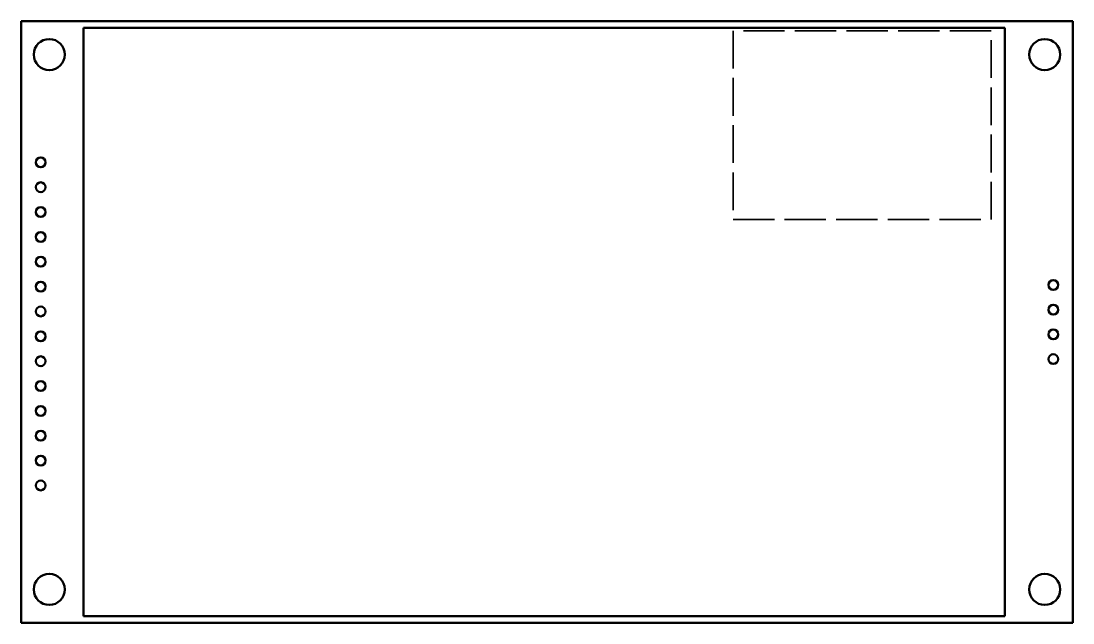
# Model space of a CAD drawing. Header units: millimetres. Extents: x 156 to 264, y 118 to 179.
import ezdxf

# ---------------------------------------------------------------- set-up
doc = ezdxf.new("R2010")
doc.units = ezdxf.units.MM
doc.linetypes.add('DASHED', pattern=[0.2068, 0.1655, -0.0413])
doc.layers.add('Oculto (ISO)', color=7, linetype='DASHED', lineweight=35)
doc.layers.add('Visible (ISO)', color=7, linetype='Continuous', lineweight=50)

msp = doc.modelspace()

# ---------------------------------------------------------------- linework, layer by layer
at = {"layer": 'Oculto (ISO)', "ltscale": 25.628626}
for p, q in [((255.6, 178.425), (229.1, 178.425)), ((229.1, 159.025), (255.6, 159.025))]:
    msp.add_line(p, q, dxfattribs=at)
at = {"layer": 'Oculto (ISO)', "ltscale": 23.452612}
for p, q in [((229.1, 178.425), (229.1, 159.025)), ((255.6, 159.025), (255.6, 178.425))]:
    msp.add_line(p, q, dxfattribs=at)
at = {"layer": 'Visible (ISO)'}
for p, q in [((156, 179.425), (156, 117.575)), ((264, 179.425), (156, 179.425)), ((264, 117.575), (264, 179.425)), ((162.4, 178.725), (162.4, 118.275)), ((257, 178.725), (162.4, 178.725)), ((257, 118.275), (257, 178.725)), ((162.4, 118.275), (257, 118.275)), ((156, 117.575), (264, 117.575))]:
    msp.add_line(p, q, dxfattribs=at)
for centre, radius in [((158.9, 175.975), 1.6), ((261.1, 175.975), 1.6), ((158.02, 164.905), 0.5), ((158.02, 162.351), 0.5), ((158.02, 159.797), 0.5), ((158.02, 157.243), 0.5), ((158.02, 154.689), 0.5), ((158.02, 152.135), 0.5), ((261.98, 152.305), 0.5), ((261.98, 149.765), 0.5), ((158.02, 149.581), 0.5), ((158.02, 147.027), 0.5), ((261.98, 147.225), 0.5), ((158.02, 144.473), 0.5), ((261.98, 144.685), 0.5), ((158.02, 141.919), 0.5), ((158.02, 139.365), 0.5), ((158.02, 136.811), 0.5), ((158.02, 134.257), 0.5), ((158.02, 131.703), 0.5), ((158.9, 121.025), 1.6), ((261.1, 121.025), 1.6)]:
    msp.add_circle(centre, radius, dxfattribs=at)

doc.saveas('drawing.dxf')
